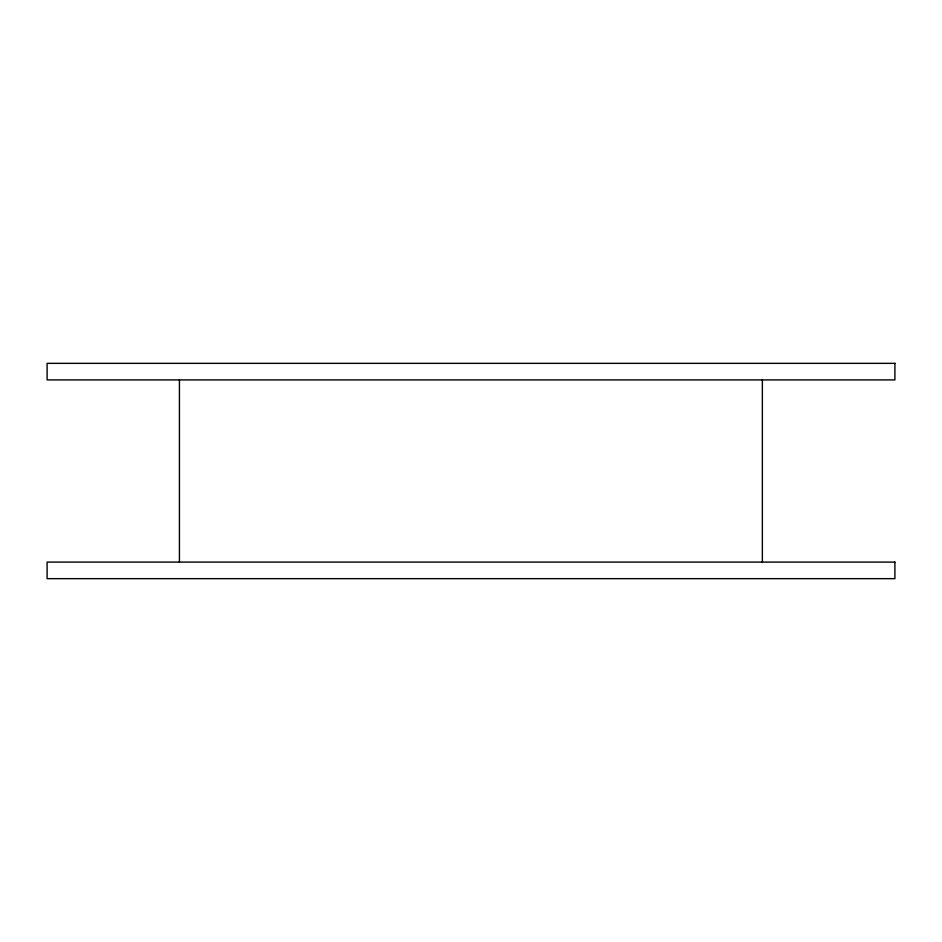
<?xml version="1.0" encoding="UTF-8"?>
<svg xmlns="http://www.w3.org/2000/svg" width="942" height="942" viewBox="0 0 942 942"><rect width="100%" height="100%" fill="white"/><g stroke="black" fill="none" stroke-linecap="round" stroke-linejoin="round"><path stroke-width="1.41" d="M762.361 379.909L762.361 562.091M179.427 379.909L179.427 562.091M894.9 363.341L47.1 363.341L47.1 379.909L894.9 379.909L894.9 363.341M894.9 562.091L47.1 562.091L47.1 578.659L894.9 578.659L894.9 562.091"/></g></svg>
